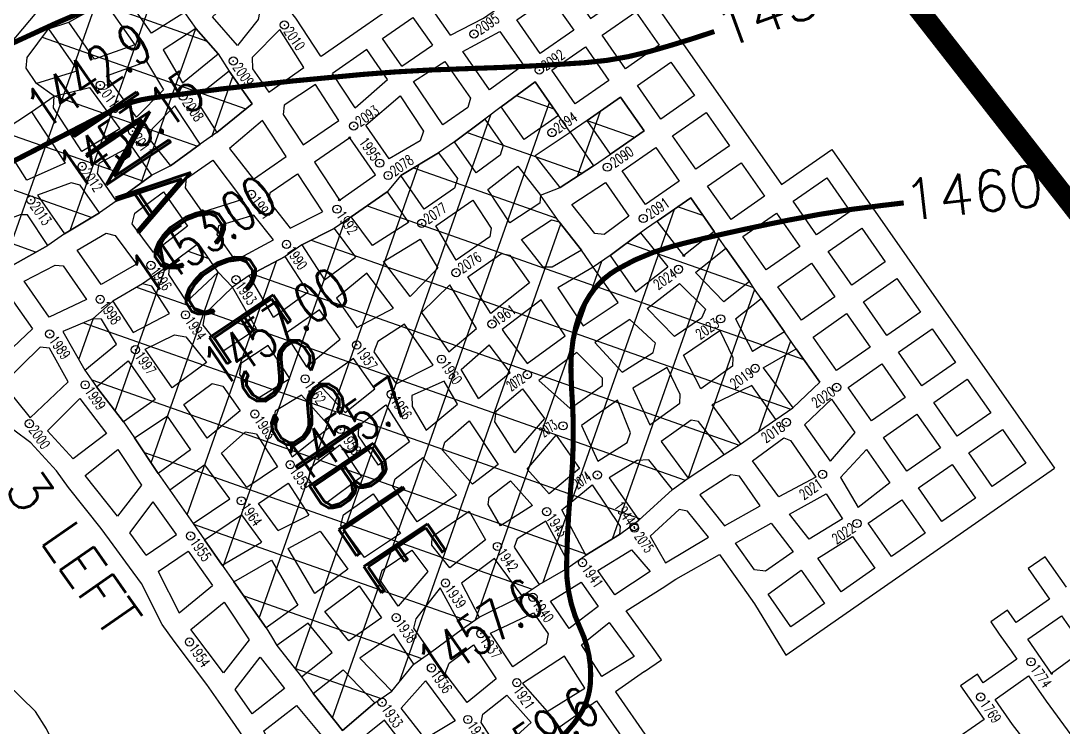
# Model space of a CAD drawing. Header units: inches. Extents: x 10131215 to 10153225, y 3476725 to 3491422.
# Drawn here: x 10142370 to 10143388, y 3483241 to 3483932 of the extents above; entities that cross this region are included whole.
import ezdxf
from ezdxf.enums import TextEntityAlignment as Align

# ---------------------------------------------------------------- set-up
doc = ezdxf.new("R2010")
doc.units = ezdxf.units.IN
doc.header["$LTSCALE"] = 100
doc.header["$MEASUREMENT"] = 0
doc.header["$PDMODE"] = 32
doc.header["$PDSIZE"] = 8
doc.linetypes.add('DASHDOT', pattern=[1, 0.5, -0.25, 0, -0.25])
doc.linetypes.add('HIDDEN', pattern=[0.375, 0.25, -0.125])
doc.layers.get('0').update_dxf_attribs({"color": 60, "linetype": 'CONTINUOUS'})
for name, color, linetype in [('BOUNDARY-MINE LIMITS', 30, 'DASHDOT'), ('BUFFER ZONE-200', 200, 'HIDDEN'), ('ELEVATIONS-UPEER MASON-CONTOURS', 175, 'CONTINUOUS'), ('ELEVATIONS-UPPER MASON-SPOT', 175, 'CONTINUOUS'), ('MINE WORKINGS-ADVANCED-SURVEYED', 7, 'CONTINUOUS'), ('MINE WORKINGS-RETREAT AREA', 4, 'CONTINUOUS'), ('MINE WORKINGS-RETREAT AREA-LABELS', 1, 'CONTINUOUS'), ('PANEL AND MAINS LABELS', 4, 'CONTINUOUS'), ('SPADS-LABEL', 90, 'CONTINUOUS'), ('SPADS-SYMBOL', 90, 'CONTINUOUS')]:
    doc.layers.add(name, color=color, linetype=linetype)
doc.styles.add('INACCESSIBLE', font='ROMAND.SHX', dxfattribs={"width": 0.8, "height": 75})
doc.styles.add('LEV', font='SIMPLEX.shx', dxfattribs={"width": 0.7, "height": 40})
doc.styles.add('SP', font='SIMPLEX', dxfattribs={"width": 0.75, "height": 12})
doc.styles.get("Standard").update_dxf_attribs({"font": 'simplex.shx'})

# ---------------------------------------------------------------- blocks, each defined once
blk = doc.blocks.new('*X6')
at = {"color": 0}
for p, q in [((781574.735175273, 181374.6815356689), (781642.874684081, 181628.9816445429)), ((781514.9396071848, 181344.7066027541), (781581.5855057385, 181593.4324822728)), ((781588.2401726154, 181597.8755729739), (781693.664101938, 181569.627316249)), ((781640.3308876348, 181426.3029017037), (781681.8089267485, 181581.1010510745)), ((781533.0642086092, 181560.8961189504), (781736.7275119626, 181506.324701289)), ((781705.6014162654, 181476.7106655323), (781721.7254653693, 181536.886436012)), ((781548.1175898074, 181505.0987685945), (781692.3085332824, 181466.4629217345)), ((781475.8508263562, 181392.0104519539), (781494.2331115637, 181460.6140743072)), ((781500.7369791539, 181466.0305559355), (781642.392388849, 181428.0741033042)), ((781456.6321945137, 181426.0845883417), (781594.9340972699, 181389.0267051865)), ((781501.0589326189, 181362.4166707235), (781543.3435348092, 181351.0865457144))]:
    blk.add_line(p, q, dxfattribs=at)
blk = doc.blocks.new('*X7')
at = {"color": 0}
for p, q in [((781866.7758872818, 180919.1109887016), (782031.9138887879, 181535.414400583)), ((781999.2206638667, 181539.5174912586), (782036.7977199495, 181529.4487494273)), ((782064.9421062696, 181465.4922210505), (782082.4237307571, 181530.7345318365)), ((781826.9922677185, 180963.8216644407), (781975.7351443628, 181518.9376373407)), ((782069.9894042085, 181520.5550644347), (782117.5636243367, 181507.8075905707)), ((781953.9516507472, 181499.8834777456), (782069.4351467903, 181468.9397682418)), ((781787.8317387751, 181010.8577460301), (781909.4959452078, 181464.9147458994)), ((781904.5112558122, 181461.3671826214), (782047.6917647271, 181423.0020808858)), ((782061.7249411362, 181067.1152668005), (782161.8111815393, 181440.6422011234)), ((782165.0740731591, 181443.3133951563), (782190.4133236172, 181436.5237634592)), ((781862.0930893088, 181420.9692870599), (782298.982761929, 181303.9050520999)), ((781929.299376107, 180959.2666604063), (782052.155200534, 181417.7708391734)), ((782126.2439293535, 181114.7182436226), (782207.0320903311, 181416.2237650411)), ((781748.8324910882, 181058.4957374631), (781841.4469324917, 181404.1375382963)), ((782117.968076827, 181404.1715998116), (782244.6980427732, 181370.2144077795)), ((781810.130543517, 181383.128800221), (782290.3240701838, 181254.46133254)), ((781998.7673230148, 181025.3394025057), (782095.0582372423, 181384.70198671)), ((782195.2999831036, 181179.2537795302), (782246.031338018, 181368.5857736077)), ((781691.2389316257, 181363.2219025936), (781711.7936555181, 181357.714280926)), ((781709.8430027674, 181106.1701513471), (781777.8905640536, 181360.1271073982)), ((781631.9992082029, 181202.0234854942), (781670.3891189134, 181345.2965827634)), ((781670.9541403278, 181154.220106131), (781722.1046760511, 181345.1165042853)), ((781755.387985546, 181346.0332154004), (782242.5828971523, 181215.489732279)), ((781643.6704481335, 181324.20403031), (782192.6693763105, 181177.1002108594)), ((782260.722151107, 181230.2274692023), (782285.030585705, 181320.9477821744)), ((781592.9182435874, 181249.3565051976), (781604.0360650411, 181290.8487797324)), ((781594.5791867996, 181285.5941851194), (782151.8489677897, 181136.2741973368)), ((781606.9302090659, 181230.5209296569), (782102.9727579538, 181097.6067292709)), ((781663.6969037259, 181163.5465306453), (782051.7090364755, 181059.5789930216)), ((781716.9146373797, 181097.5230728692), (781995.6948902585, 181022.8241292446)), ((781771.1580993743, 181031.2247720126), (781949.2462543283, 180983.5061947111)), ((781826.1779369487, 180964.7184419463), (781912.7882046252, 180941.5112906662))]:
    blk.add_line(p, q, dxfattribs=at)

msp = doc.modelspace()

# ---------------------------------------------------------------- linework, layer by layer
at = {"layer": 'BOUNDARY-MINE LIMITS', "const_width": 20.0005703370209}
msp.add_lwpolyline([(10140753.02367311, 3479084.362642382), (10139113.08696019, 3481747.964719479), (10135309.1079129, 3481747.964719479), (10135309.1079129, 3484078.510573443), (10136387.87045595, 3484078.510573443), (10136387.87045595, 3486601.181388361), (10138341.85545976, 3486601.181388361), (10138341.85545976, 3487699.763834284), (10142188.7634376, 3487699.763834284), (10142412.65756376, 3484892.275332635), (10142623.93547214, 3484306.711467482), (10142796.84967981, 3484074.28460881), (10143151.62199139, 3484065.345125436), (10143500.43175638, 3483618.370471822), (10143792.59715053, 3483818.019127807), (10144004.26803834, 3483755.442679534), (10144488.17949956, 3483062.385643635), (10144842.95176025, 3482463.439578698), (10144896.61483234, 3482347.226165525), (10144953.25915228, 3482314.448027493), (10145033.75370951, 3482290.609372835), (10145541.62388461, 3481817.88897219), (10145505.84855412, 3481770.211662874), (10145917.26518564, 3481350.055491709)], dxfattribs=at)
at = {"layer": 'BUFFER ZONE-200'}
msp.add_arc((10143572.98429554, 3484094.213729758), 200.005703370209, 200.890577071042, 277.3451834259995, dxfattribs=at)
at = {"layer": 'ELEVATIONS-UPEER MASON-CONTOURS', "const_width": 5.000142584255225}
for points in [[(10135978.88428691, 3483263.248318839, 4.255055060081e-07), (10135880.17467438, 3483248.315375748, 0.0005474603146306517)], [(10136147.75905881, 3483288.543522684, 1.373056544530431e-06), (10135988.51066798, 3483264.690762232, 2.300745381369936e-05)], [(10142658.26289269, 3483993.959457682, 0.02535855268869289), (10142470.16658738, 3483953.69686862, 0.04256793350991803), (10142404.2791593, 3483929.895043312, 1.180828545220311e-05), (10142250.47729385, 3483859.028567793, 2.403655052585763e-05), (10142174.92251093, 3483824.209021727, 3.670695572409352e-05), (10142021.74161612, 3483753.592791119, 7.526724792756653e-05), (10141947.04480094, 3483719.137352862, 0.1300753289853666), (10141865.05661693, 3483651.326684679, -0.1257023239292229), (10141780.91579146, 3483580.507493666), (10141562.39569074, 3483475.072070804), (10141436.57741785, 3483414.365056837), (10141355.62206489, 3483375.304293803)], [(10143047.19223042, 3483921.570195556, -0.01346872405049348), (10142983.99448462, 3483902.084137435, -0.0500254109332009), (10142921.07092367, 3483891.141457808, -0.01113445780630421), (10142799.03270856, 3483885.040956696, 0.01434251835437675), (10142704.3159632, 3483879.696876399, 0.01322851498093673), (10142495.54624474, 3483856.321998619, 0.08047935221933386), (10142462.3357451, 3483846.100852884, 0.0002628773591641589), (10142458.95746671, 3483844.428322353, 0.001571376167828328), (10142458.39333946, 3483844.146450698, 0.00236272868552696), (10142433.42504386, 3483831.424322826, 0.0002304021345056556), (10142178.06153729, 3483699.635972762, 0.001430681432814706), (10142061.7373529, 3483639.113010485, 0.001616740611298901), (10141959.12836947, 3483584.928787325, 0.06927112609272335), (10141892.76373709, 3483536.804974867, -0.09246778890135082), (10141841.24761598, 3483502.95657739), (10141635.95623474, 3483416.909838967), (10141430.66485349, 3483330.863100544)], [(10143232.28599432, 3483753.993092377, -0.002177693980859115), (10143211.50971572, 3483751.531901098, 0.02106899837871775), (10143119.59565988, 3483737.105190548, 0.005958476773712394), (10143051.98071978, 3483722.712162866, 0.008836926368640904), (10143006.69512962, 3483711.662307309, 0.06965312619391151), (10142951.75142588, 3483688.685795842, 0.1147476912646884), (10142925.42369712, 3483663.478524919, 0.08123127790134578), (10142911.97570813, 3483633.082196347, 0.06680822317637508), (10142907.10752101, 3483593.048787232, 0.01363059461721309), (10142908.31076057, 3483562.732488989, -0.01449845731852606), (10142909.39253902, 3483534.228277214, -0.024840426789584), (10142907.07986972, 3483477.482255204, 0.01812756955511395), (10142902.8688273, 3483399.794426432, 0.1153358953178729), (10142916.13789989, 3483338.071920339, -0.1315838491201921), (10142926.07038645, 3483283.4108437, -0.1209053467093099), (10142916.1900825, 3483253.849507865, -0.09041783449759318), (10142888.15701548, 3483223.365952572, -0.09804507766291566), (10142823.27030576, 3483191.906794818, -0.05938443701021499), (10142706.04586433, 3483175.704619787, -0.01178863166009668), (10142615.26276092, 3483176.145911636, -0.02346117704255312), (10142569.75679758, 3483179.581327911, -0.04660114356580952), (10142474.55606282, 3483200.410656755, 0.04346241823395522), (10142372.65088575, 3483223.376773597, 0.028009222056447), (10142270.76315568, 3483231.421187217, 0.04699220529961647)]]:
    msp.add_lwpolyline(points, format="xyb", dxfattribs=at)
at = {"layer": 'MINE WORKINGS-ADVANCED-SURVEYED', "flags": 128}
for points in [[(10142497.28512157, 3483919.992610641), (10142472.71356748, 3483955.282045124), (10142474.70759173, 3483966.418973232), (10142500.62579686, 3483982.133985691), (10142529.67972234, 3483940.217189996)], [(10142385.2768037, 3483940.534748584), (10142368.64119781, 3483964.375254558), (10142342.41725823, 3483942.422399823), (10142341.00928929, 3483930.463056469), (10142357.85744501, 3483908.075907906)], [(10142581.20096344, 3483907.937947396), (10142556.94169288, 3483935.994825119), (10142590.22920861, 3483966.829112554), (10142603.96345488, 3483947.146548406), (10142601.48498909, 3483933.222877401)], [(10142854.13808966, 3483932.907707611), (10142886.94236324, 3483955.798118049), (10142909.83277367, 3483922.993844467), (10142877.02850009, 3483900.103434029)], [(10142441.73715876, 3483894.572475036), (10142416.55770727, 3483930.657175975), (10142451.72842509, 3483950.418891495), (10142480.87143111, 3483908.563980829)], [(10142937.68011568, 3483918.036912896), (10142970.48438927, 3483940.927323333), (10142993.3747997, 3483908.123049752), (10142960.57052612, 3483885.232639315)], [(10142385.05522201, 3483870.863424821), (10142374.70560074, 3483885.688759342), (10142375.86601923, 3483896.255682917), (10142396.72200892, 3483924.132611793), (10142425.33502197, 3483883.127269817)], [(10142562.52042, 3483899.748867888), (10142540.50373379, 3483924.601128854), (10142508.71375138, 3483903.578920184), (10142527.51311113, 3483871.309995669)], [(10142646.06004968, 3483886.343596471), (10142622.74588816, 3483923.714180085), (10142595.61764734, 3483896.056064958), (10142595.86141314, 3483885.241849717), (10142611.91455109, 3483862.299716494)], [(10142888.47370531, 3483883.701297239), (10142921.27797889, 3483906.591707677), (10142944.16838933, 3483873.787434095), (10142911.36411575, 3483850.897023657)], [(10142482.63435078, 3483837.725328242), (10142453.18236397, 3483878.170338245), (10142492.30006093, 3483892.150290372), (10142509.06977987, 3483864.537584909)], [(10142753.42881329, 3483872.724980789), (10142783.84840471, 3483892.211460417), (10142808.82582077, 3483856.292685533), (10142806.51863447, 3483847.366222668), (10142781.91542928, 3483830.19841484)], [(10142972.01573134, 3483868.830502524), (10143004.82000492, 3483891.720912962), (10143027.71041536, 3483858.916639381), (10142994.90614178, 3483836.026228942)], [(10142595.52731308, 3483850.833189383), (10142573.16758521, 3483882.788303516), (10142544.9469108, 3483860.306047806), (10142543.78424501, 3483849.739371263), (10142561.27646652, 3483822.923692137)], [(10142429.24247449, 3483804.120405877), (10142401.65582728, 3483847.083856478), (10142402.24381111, 3483858.470765168), (10142436.78022718, 3483866.725133026), (10142466.22121968, 3483826.295895129)], [(10142922.80932097, 3483834.494886867), (10142955.61359455, 3483857.385297304), (10142978.50400499, 3483824.581023723), (10142945.69973141, 3483801.690613285)], [(10142375.60006677, 3483776.169671132), (10142352.04073751, 3483813.432238318), (10142353.45124987, 3483825.391281961), (10142380.104213, 3483843.015029223), (10142412.81704991, 3483792.708646974)], [(10142544.87432973, 3483811.478486917), (10142519.94272483, 3483848.955554958), (10142497.84477992, 3483826.382340186), (10142494.70835741, 3483816.88662761), (10142515.77970681, 3483790.127248052)], [(10143006.351347, 3483819.624092151), (10143039.15562058, 3483842.51450259), (10143062.04603102, 3483809.710229008), (10143029.24175744, 3483786.81981857)], [(10142793.3606345, 3483813.796278049), (10142823.1323273, 3483835.790014545), (10142840.94678922, 3483810.260088629), (10142837.81949607, 3483800.761365504), (10142814.60865799, 3483783.345711098)], [(10142497.65216075, 3483781.159784603), (10142477.6506528, 3483809.882764028), (10142445.83254405, 3483792.510368145), (10142444.07776106, 3483782.767353927), (10142462.90716326, 3483755.665403374)], [(10142680.90231932, 3483756.760062398), (10142716.20959449, 3483781.280930418), (10142690.93165574, 3483817.678301762), (10142656.51233016, 3483793.927889404)], [(10142957.14493663, 3483785.288476495), (10142989.94921021, 3483808.178886932), (10143012.83962065, 3483775.374613351), (10142980.03534706, 3483752.484202913)], [(10142547.21064788, 3483744.991137526), (10142530.63796986, 3483768.790177621), (10142531.5616076, 3483777.963603441), (10142557.13964179, 3483795.648610388), (10142586.248348, 3483757.428002612)], [(10142826.05386321, 3483766.943574307), (10142855.25329575, 3483789.757417641), (10142877.34609115, 3483761.591319718), (10142876.67911852, 3483753.809377376), (10142847.40311887, 3483734.600375082)], [(10143040.68696266, 3483770.41768178), (10143073.49123624, 3483793.308092218), (10143096.38164668, 3483760.503818636), (10143063.57737309, 3483737.613408198)], [(10143124.22898868, 3483755.546887065), (10143157.03326227, 3483778.437297503), (10143179.92367271, 3483745.633023921), (10143147.11939912, 3483722.742613483)], [(10142446.48173868, 3483744.253644471), (10142427.65233649, 3483771.355595024), (10142418.7305935, 3483773.680965955), (10142385.90288778, 3483761.409238947), (10142412.23231927, 3483723.688134474)], [(10142499.10488708, 3483705.31717513), (10142478.31303778, 3483733.491080195), (10142480.88909199, 3483743.804682358), (10142509.08159386, 3483764.746653503), (10142532.51193174, 3483731.099734748)], [(10142991.48055228, 3483736.082066122), (10143024.28482587, 3483758.972476561), (10143047.1752363, 3483726.168202979), (10143017.38458252, 3483702.454058086)], [(10142794.91628115, 3483697.975718381), (10142775.19007808, 3483731.488031681), (10142811.29194009, 3483756.64288961), (10142829.2076342, 3483729.220331423), (10142827.72055473, 3483720.86612882)], [(10142395.83183906, 3483712.240555567), (10142376.04622104, 3483742.333798883), (10142368.8365612, 3483742.179621251), (10142336.85101849, 3483730.381983923), (10142361.81901821, 3483692.92915303)], [(10142578.88239581, 3483697.765481953), (10142616.32989658, 3483717.8132133), (10142597.12129295, 3483741.845972661), (10142562.74336376, 3483731.435364704), (10142561.24825437, 3483723.082595441)], [(10143075.02257831, 3483721.211271408), (10143107.82685189, 3483744.101681846), (10143130.71726233, 3483711.297408265), (10143097.91298875, 3483688.406997826)], [(10142858.8483241, 3483718.198238292), (10142888.12432374, 3483737.407240586), (10142895.6584195, 3483735.347900853), (10142917.45936218, 3483707.600057418), (10142888.67905569, 3483691.175789325), (10142880.07700651, 3483691.270501697)], [(10143158.56460434, 3483706.340476693), (10143191.36887792, 3483729.230887131), (10143214.25928836, 3483696.426613549), (10143181.45501478, 3483673.536203112)], [(10142447.96745894, 3483674.239048792), (10142424.49992219, 3483707.860033213), (10142452.96587021, 3483724.404692223), (10142461.8876132, 3483722.079321292), (10142482.67946251, 3483693.905416227)], [(10142777.17683001, 3483690.194576208), (10142750.1640619, 3483662.411812421), (10142723.97206573, 3483696.57443851), (10142759.93245508, 3483718.402622435)], [(10142531.36393365, 3483657.306431874), (10142562.46672132, 3483686.339702119), (10142543.1207083, 3483714.115131992), (10142514.87368541, 3483693.136549453), (10142513.94017366, 3483683.96412318)], [(10142806.36148637, 3483681.573581591), (10142839.16575995, 3483704.463992029), (10142847.51996255, 3483702.976912558), (10142866.53617102, 3483675.72476228), (10142828.8878235, 3483645.795949235)], [(10142397.3485319, 3483642.117019658), (10142372.70709498, 3483677.357692803), (10142403.17929792, 3483692.978180634), (10142410.96133671, 3483692.312334255), (10142433.85649452, 3483659.511373844)], [(10142918.97176178, 3483633.782826772), (10142953.16840246, 3483656.425390631), (10142928.90456739, 3483691.197920627), (10142894.38351303, 3483670.767830708)], [(10143109.35819397, 3483672.004861036), (10143142.16246755, 3483694.895271474), (10143165.05287799, 3483662.090997892), (10143132.24860441, 3483639.200587454)], [(10142733.74337206, 3483650.993241635), (10142707.55137588, 3483685.155867723), (10142677.98854808, 3483660.906142497), (10142698.01765721, 3483632.202403114)], [(10143192.90022, 3483657.13406632), (10143225.70449358, 3483680.024476759), (10143248.59490402, 3483647.220203178), (10143215.79063044, 3483624.329792739)], [(10142479.51620302, 3483627.239683962), (10142514.96276384, 3483645.859840985), (10142497.51474908, 3483672.552364276), (10142488.59300609, 3483674.877735208), (10142459.41503785, 3483657.838568586)], [(10142599.92230004, 3483630.775903583), (10142576.35485232, 3483671.637894602), (10142549.37099246, 3483645.483898429), (10142547.38916089, 3483634.344794153), (10142567.34382329, 3483609.247581561)], [(10142787.76989144, 3483608.343600216), (10142814.78103983, 3483631.049024024), (10142788.62203523, 3483673.792439418), (10142761.01170415, 3483646.812157068)], [(10142981.58800473, 3483650.64835222), (10143013.24775779, 3483675.178976337), (10143038.59053889, 3483649.89437413), (10143034.78392988, 3483641.262178358), (10143008.31602839, 3483623.275833697)], [(10142342.63575984, 3483594.766627332), (10142322.45747252, 3483634.582916064), (10142356.31608422, 3483665.896559355), (10142380.95752113, 3483630.65588621)], [(10142864.27245011, 3483596.833756389), (10142901.42510446, 3483623.977835232), (10142877.98137624, 3483659.322625489), (10142839.76076846, 3483630.213919284), (10142842.63531663, 3483626.131210326)], [(10142681.61552042, 3483620.757197894), (10142661.58641129, 3483649.460937278), (10142627.76375436, 3483625.786008927), (10142648.80053458, 3483593.811466937)], [(10142432.16571412, 3483590.515975168), (10142463.13248501, 3483615.768127916), (10142448.41361322, 3483640.403176542), (10142439.81155042, 3483640.496643976), (10142410.69526029, 3483628.264729449)], [(10142957.03446926, 3483588.427290916), (10142987.3729317, 3483607.834806738), (10142989.79034553, 3483616.732051162), (10142964.61360768, 3483640.023253841), (10142930.416967, 3483617.380689981)], [(10143143.69380963, 3483622.798450664), (10143176.49808321, 3483645.688861102), (10143199.38849365, 3483612.884587521), (10143166.58422007, 3483589.994177082)], [(10142736.48499195, 3483577.074821372), (10142772.4445729, 3483595.33753803), (10142744.5910143, 3483635.393586281), (10142718.56060477, 3483618.490288153), (10142714.61320478, 3483608.419304767)], [(10143017.07612804, 3483605.047175456), (10143052.64237066, 3483629.216326094), (10143065.3134998, 3483602.813496706), (10143065.09346133, 3483594.213740684), (10143034.17611136, 3483572.095877198)], [(10143227.23583566, 3483607.927655948), (10143260.04010924, 3483630.818066387), (10143282.93051968, 3483598.013792805), (10143250.12624609, 3483575.123382367)], [(10142517.37233797, 3483573.173414543), (10142490.98775906, 3483610.855965956), (10142519.84888681, 3483624.880034829), (10142530.98799109, 3483622.898203264), (10142550.94265349, 3483597.800990672)], [(10142378.87474007, 3483543.69473265), (10142415.75279208, 3483579.08624184), (10142397.74258956, 3483611.886292771), (10142388.56739575, 3483612.792199294), (10142351.95300646, 3483577.068838506)], [(10142632.38486009, 3483582.385687103), (10142611.34807987, 3483614.360229092), (10142584.53082361, 3483596.852718571), (10142583.36905054, 3483586.285943839), (10142600.1783694, 3483562.200825783)], [(10142906.3149834, 3483552.751626215), (10142938.01066506, 3483575.499605692), (10142937.94671313, 3483582.710630303), (10142912.87030968, 3483607.575698441), (10142875.71765532, 3483580.431619598)], [(10142469.8106663, 3483539.958244077), (10142443.59544745, 3483574.103053129), (10142474.60404106, 3483599.38440991), (10142500.98861996, 3483561.701858497)], [(10142686.36486959, 3483548.886834565), (10142715.50477307, 3483572.190470869), (10142694.77750642, 3483601.894740585), (10142660.22631441, 3483577.395792447)], [(10143178.02942529, 3483573.592040292), (10143210.83369887, 3483596.48245073), (10143233.72410931, 3483563.678177149), (10143200.91983572, 3483540.78776671)], [(10142984.20652973, 3483537.09226033), (10143013.46716391, 3483558.089623522), (10143013.68720237, 3483566.689379543), (10143013.68720237, 3483566.689379543), (10143001.09576288, 3483592.978588121), (10142967.7138614, 3483572.711974409)], [(10142551.78700611, 3483524.022260526), (10142528.84389401, 3483556.789696537), (10142556.64883495, 3483577.39351406), (10142566.96788074, 3483574.839352951), (10142583.7771996, 3483550.754234895)], [(10142796.35828653, 3483557.163593732), (10142783.23650737, 3483579.69929197), (10142751.70631768, 3483565.746459826), (10142751.93601899, 3483554.931936704), (10142765.74683236, 3483531.644531514)], [(10143072.94185813, 3483517.981483304), (10143107.38634539, 3483542.016414264), (10143083.80175465, 3483575.477686071), (10143044.82086415, 3483556.357077135)], [(10143261.57145131, 3483558.721245577), (10143294.37572489, 3483581.611656015), (10143317.26613533, 3483548.807382433), (10143284.46186175, 3483525.916971995)], [(10142634.85496992, 3483505.547091903), (10142671.54481739, 3483535.124953163), (10142643.81063992, 3483565.970012613), (10142618.18542821, 3483550.378292338), (10142616.20359664, 3483539.239188063)], [(10142852.32428772, 3483509.51787187), (10142832.69947746, 3483539.716229378), (10142833.91696413, 3483550.276729893), (10142859.67140336, 3483572.140891336), (10142881.13352241, 3483543.219421465)], [(10142420.62579709, 3483503.619300697), (10142395.53403531, 3483531.105342311), (10142427.18252541, 3483562.673319801), (10142453.39774426, 3483528.528510749)], [(10142719.13272382, 3483497.394309061), (10142699.38404045, 3483526.291702928), (10142699.82389463, 3483536.282310104), (10142726.37771803, 3483556.608440917), (10142749.34469557, 3483520.199326296)], [(10142933.40859019, 3483501.528393314), (10142962.13300887, 3483519.748540415), (10142965.39837118, 3483529.20068898), (10142952.56061816, 3483561.205460345), (10142917.55644881, 3483536.209187787)], [(10142503.85070685, 3483489.327345191), (10142480.66891297, 3483524.36596814), (10142512.46017601, 3483545.318140491), (10142535.4032881, 3483512.55070448)], [(10143212.36504094, 3483524.38562992), (10143245.16931452, 3483547.276040358), (10143268.05972496, 3483514.471766776), (10143235.25545138, 3483491.581356338)], [(10142810.97353824, 3483479.062981414), (10142781.69355256, 3483512.286381048), (10142783.75289229, 3483519.820476812), (10142807.71821755, 3483540.702282089), (10142835.86297607, 3483498.157940849)], [(10143021.7708204, 3483484.713821065), (10143056.78756792, 3483507.928645185), (10143031.61520707, 3483540.181926806), (10143024.67216685, 3483541.522465561), (10142995.41153267, 3483520.525102369)], [(10142885.97543628, 3483469.558444354), (10142864.50728432, 3483493.624556778), (10142892.60175397, 3483526.833376217), (10142915.53821707, 3483494.06128572)], [(10143084.38706335, 3483501.579346513), (10143114.97886299, 3483524.145343269), (10143121.69285191, 3483521.513743276), (10143146.52008348, 3483485.689017139), (10143110.15642867, 3483466.511400045)], [(10143295.90706697, 3483509.514835205), (10143328.71134055, 3483532.405245643), (10143351.60175099, 3483499.600972062), (10143318.79747741, 3483476.710561623)], [(10142667.56692583, 3483460.081645044), (10142651.05251128, 3483483.921151713), (10142653.07322635, 3483495.053267911), (10142681.17849967, 3483517.483660475), (10142702.61992733, 3483486.109347133)], [(10142464.1959946, 3483447.521835263), (10142432.44458438, 3483487.484274173), (10142464.25599093, 3483512.936234812), (10142487.43778481, 3483477.897611863)], [(10142756.93734628, 3483442.0764408), (10142733.23892623, 3483476.753313441), (10142735.3715247, 3483484.267001143), (10142762.43011446, 3483504.941710027), (10142795.39150829, 3483468.190036455)], [(10142973.53765107, 3483443.740783588), (10143006.18879044, 3483473.840876107), (10142983.32637588, 3483502.693236243), (10142971.68129602, 3483502.060882161), (10142944.61359314, 3483484.961235353)], [(10143246.7006566, 3483475.179219548), (10143279.50493018, 3483498.069629986), (10143302.39534062, 3483465.265356405), (10143269.59106704, 3483442.374945966)], [(10143057.14807789, 3483438.115608369), (10143092.13377397, 3483457.611570865), (10143071.6663347, 3483486.605867357), (10143063.3121321, 3483488.092946829), (10143033.21602562, 3483468.311684275)], [(10142838.19418419, 3483438.305486016), (10142826.1001516, 3483459.132570686), (10142827.3393845, 3483466.094406189), (10142848.04597268, 3483482.264625757), (10142869.51412464, 3483458.198513333)], [(10142955.14425155, 3483437.490984328), (10142954.47727891, 3483429.709041986), (10142921.80785171, 3483409.351571393), (10142898.15843289, 3483453.665129262), (10142927.82575088, 3483478.248652048)], [(10142705.40404487, 3483407.217730599), (10142682.37295266, 3483438.708294238), (10142684.9631303, 3483449.018358482), (10142713.90488925, 3483469.596550637), (10142740.42454978, 3483430.791478873)], [(10143120.75256198, 3483449.548358675), (10143156.58641013, 3483469.574127837), (10143172.31910205, 3483445.116582114), (10143140.01052162, 3483425.010905876)], [(10143197.49424623, 3483440.84360389), (10143230.29851981, 3483463.734014329), (10143253.18893025, 3483430.929740747), (10143220.38465666, 3483408.039330309)], [(10142788.7966314, 3483397.230498533), (10142771.34640506, 3483419.219917435), (10142771.5248675, 3483427.82063669), (10142807.65682035, 3483452.360159926), (10142823.50882818, 3483424.399960278)], [(10142999.47373723, 3483402.088755092), (10143041.56299526, 3483427.201129649), (10143021.06755723, 3483452.518098279), (10143012.71335463, 3483454.00517775), (10142984.41059603, 3483428.158753637)], [(10142875.94067846, 3483380.846292613), (10142902.12528756, 3483395.61732513), (10142903.61236703, 3483403.971527733), (10142882.52018682, 3483442.873194792), (10142854.56003044, 3483425.336910791), (10142851.68058387, 3483417.230554766)], [(10142656.79665654, 3483371.980252133), (10142630.89181059, 3483416.094741993), (10142661.94567559, 3483433.073406505), (10142688.96300579, 3483395.828479188)], [(10143067.74421121, 3483421.152566998), (10143102.72990728, 3483440.648529495), (10143124.18064509, 3483412.745593818), (10143097.11711939, 3483393.861005207), (10143086.55044284, 3483395.023670996)], [(10142738.43287397, 3483359.538717263), (10142720.21007171, 3483385.844379794), (10142722.54765996, 3483394.762929512), (10142751.70951171, 3483414.278682377), (10142767.20560204, 3483393.376295029)], [(10142950.09645107, 3483370.558703356), (10142933.50090351, 3483394.341801703), (10142966.17033071, 3483414.699272296), (10142984.65393854, 3483393.453061571)], [(10142609.19197279, 3483338.250143698), (10142577.71765844, 3483383.356019873), (10142614.4896738, 3483404.649536774), (10142640.39451975, 3483360.535046914)], [(10142817.58221654, 3483348.818459799), (10142859.41629223, 3483369.57830817), (10142832.49371288, 3483406.281042704), (10142800.34298506, 3483382.107589959)], [(10142905.23743802, 3483337.882888405), (10142887.2086629, 3483364.321906379), (10142917.09876672, 3483382.896596484), (10142933.69431428, 3483359.113498137)], [(10142690.23559825, 3483325.806422541), (10142666.60164808, 3483354.433594821), (10142700.3522572, 3483379.387440106), (10142721.99183488, 3483348.149465851)], [(10142769.9321947, 3483314.349449663), (10142801.18007975, 3483337.373254579), (10142779.31620379, 3483377.42774663), (10142755.57648906, 3483347.083916175), (10142753.2389008, 3483338.165366456)], [(10142567.66609905, 3483294.382350005), (10142535.70840362, 3483336.712789886), (10142568.43049136, 3483363.46189968), (10142592.789836, 3483326.804938479)], [(10142850.19268172, 3483300.40328371), (10142828.4551615, 3483333.236429847), (10142870.68427667, 3483353.053921936), (10142884.76925723, 3483332.398439144), (10142882.9295166, 3483322.671109407)], [(10142643.77543502, 3483290.436100427), (10142673.83346146, 3483314.361217322), (10142650.19951129, 3483342.988389601), (10142619.81707117, 3483321.275746647)], [(10142937.35119368, 3483290.788387639), (10142917.33164177, 3483321.921901394), (10142944.56725924, 3483343.531468186), (10142968.85003678, 3483310.479348027)], [(10143386.30698066, 3483350.184232669), (10143409.1973911, 3483317.379959088), (10143376.71878781, 3483293.706510688), (10143353.50270708, 3483327.293822231)], [(10142732.0098001, 3483276.425103641), (10142753.53005791, 3483302.904244444), (10142734.20313825, 3483332.27788934), (10142700.86069663, 3483308.832025489)], [(10142805.78297233, 3483265.383287697), (10142784.23870123, 3483293.846778675), (10142788.18610122, 3483303.91776206), (10142812.0530247, 3483321.791224628), (10142834.06232137, 3483288.578128788)], [(10142595.69516124, 3483254.188959843), (10142579.1065326, 3483277.976884633), (10142603.41493438, 3483309.830541428), (10142627.37329824, 3483278.990895208)], [(10142883.86945116, 3483256.48719611), (10142920.82680744, 3483279.520403196), (10142900.80725554, 3483310.653916951), (10142859.81354286, 3483283.89692589)], [(10142715.60766331, 3483264.979898422), (10142684.00493276, 3483238.025829801), (10142655.22064024, 3483274.033963636), (10142684.45855984, 3483297.38682027)], [(10142764.62863497, 3483229.679013787), (10142741.24253138, 3483259.698553168), (10142764.97526313, 3483286.502107653), (10142793.95891763, 3483247.377227761)], [(10142868.21426313, 3483245.719853011), (10142837.58170036, 3483218.064937582), (10142819.51721859, 3483245.700723548), (10142821.00429806, 3483254.05492615), (10142844.48970053, 3483272.663028714)], [(10142629.6926918, 3483207.185131942), (10142621.33892212, 3483208.67464149), (10142607.13559479, 3483237.783494472), (10142638.81850345, 3483262.588758417), (10142668.42290282, 3483227.152884843)], [(10142712.29610405, 3483190.491494358), (10142748.22649818, 3483218.233808569), (10142724.84039458, 3483248.253347949), (10142693.48551062, 3483222.691646428)]]:
    msp.add_lwpolyline(points, close=True, dxfattribs=at)
for points in [[(10142789.40839884, 3483917.865422334), (10142821.75092573, 3483934.696808424), (10142891.89929481, 3483983.645460058), (10142926.23491047, 3483934.439049686), (10142975.44132084, 3483968.774665344), (10143112.78378347, 3483771.949023855), (10143161.99019384, 3483806.284639513), (10143379.449093, 3483494.64404049)], [(10142662.9632137, 3483897.062107714), (10142662.53095026, 3483897.689619916), (10142638.39324371, 3483934.492902357), (10142626.08819428, 3483950.39068523), (10142606.6313454, 3483978.274317774), (10142605.96382765, 3483979.230938245)], [(10142789.40839884, 3483917.865422334), (10142757.7650043, 3483963.213607515), (10142662.9632137, 3483897.062107714)], [(10142741.88653837, 3483887.817908903), (10142723.14907508, 3483914.670589139), (10142752.71636626, 3483935.302273878), (10142771.69864163, 3483908.098753168)], [(10142801.55816192, 3483901.978129582), (10142837.73595287, 3483921.462502392), (10142860.6263633, 3483888.65822881), (10142827.51699861, 3483864.457463393)], [(10142728.00858657, 3483874.686904704), (10142707.65342089, 3483903.857916099), (10142674.2945558, 3483880.580518668)], [(10142741.88653837, 3483887.817908903), (10142771.69864163, 3483908.098753168)], [(10142827.51699861, 3483864.457463393), (10142801.55816192, 3483901.978129582)], [(10142696.20582101, 3483847.093009837), (10142674.2945558, 3483880.580518668)], [(10142680.40917733, 3483834.716503511), (10142657.40607312, 3483869.872695895), (10142626.90456135, 3483849.598472155), (10142626.00167444, 3483840.422980716)], [(10142696.20582101, 3483847.093009837), (10142728.00858657, 3483874.686904704)], [(10142838.96220383, 3483848.055326603), (10142872.07156852, 3483872.256092019), (10142894.96197896, 3483839.451818438), (10142861.35474784, 3483815.964545972)], [(10142706.75811773, 3483830.067812702), (10142740.15834964, 3483858.799611953), (10142762.89983776, 3483824.246110919), (10142759.77254461, 3483814.747387794), (10142729.52183407, 3483797.175133565)], [(10142626.00167444, 3483840.422980716), (10142645.54387498, 3483810.642683397), (10142680.40917733, 3483834.716503511)], [(10142861.35474784, 3483815.964545972), (10142838.96220383, 3483848.055326603)], [(10142605.60115193, 3483834.691986911), (10142573.54177858, 3483807.093815607), (10142596.92788218, 3483777.074276227)], [(10142596.92788218, 3483777.074276227), (10142628.98416142, 3483799.208519957), (10142605.60115193, 3483834.691986911)], [(10142707.40255632, 3483829.024325206), (10142706.75811773, 3483830.067812702)], [(10142729.52183407, 3483797.175133565), (10142707.40255632, 3483829.024325206)], [(10142872.2276928, 3483800.38251602), (10142906.40718418, 3483823.049681648), (10142929.29759462, 3483790.245408067), (10142896.60952925, 3483768.935990739)], [(10142740.93072416, 3483780.747656537), (10142777.77860455, 3483802.923333092), (10142796.41317331, 3483777.965667437), (10142793.28588016, 3483768.466944313), (10142763.74850435, 3483747.89270248)], [(10142896.60952925, 3483768.935990739), (10142872.2276928, 3483800.38251602)], [(10142613.29372843, 3483764.105701002), (10142639.98108198, 3483782.520810554), (10142664.48162948, 3483745.341491612)], [(10142763.74850435, 3483747.89270248), (10142740.93072416, 3483780.747656537)], [(10142908.05473447, 3483752.533853949), (10142940.74279984, 3483773.843271276), (10142963.63321028, 3483741.038997694), (10142939.60224684, 3483723.051084464)], [(10142613.29372843, 3483764.105701002), (10142611.2343887, 3483756.571605239), (10142632.73203337, 3483729.258418519), (10142664.48162948, 3483745.341491612)], [(10142692.32089011, 3483740.339372553), (10142727.61843884, 3483764.853485574), (10142748.48724986, 3483734.804759226)], [(10142939.60224684, 3483723.051084464), (10142930.4279374, 3483723.965903675), (10142908.05473447, 3483752.533853949)], [(10142748.48724986, 3483734.804759226), (10142713.12442348, 3483712.174093863), (10142692.32089011, 3483740.339372553)], [(10142644.17723859, 3483712.856281728), (10142675.90020026, 3483728.920801767), (10142696.70373363, 3483700.755523077)], [(10142945.30670418, 3483702.643125847), (10142975.07841549, 3483724.636860904), (10143001.80255257, 3483691.581113128)], [(10142644.17723859, 3483712.856281728), (10142666.41552117, 3483678.687777358), (10142696.70373363, 3483700.755523077)], [(10143028.82978774, 3483686.051921295), (10143058.62044152, 3483709.766066188), (10143081.51085196, 3483676.961792607), (10143056.55414848, 3483657.265278586)], [(10142616.33797453, 3483642.201683417), (10142592.77052682, 3483683.063674437), (10142627.7751018, 3483701.411076509)], [(10142616.33797453, 3483642.201683417), (10142650.23645024, 3483666.899837626), (10142627.7751018, 3483701.411076509)], [(10142945.30670418, 3483702.643125847), (10142970.14279951, 3483667.050489011), (10143001.80255257, 3483691.581113128)], [(10143028.82978774, 3483686.051921295), (10143056.55414848, 3483657.265278586)], [(10143067.7956139, 3483640.722840158), (10143092.95605718, 3483660.559655816), (10143115.84646762, 3483627.755382235), (10143084.41380074, 3483608.488102112)], [(10143067.7956139, 3483640.722840158), (10143084.41380074, 3483608.488102112)], [(10142816.79557403, 3483562.762065678), (10142799.69781901, 3483591.059222991), (10142827.06857365, 3483615.236390353)], [(10142816.79557403, 3483562.762065678), (10142847.58546085, 3483588.116490023), (10142827.06857365, 3483615.236390353)], [(10143095.05855354, 3483592.749302049), (10143127.29167284, 3483611.353245445), (10143150.18208328, 3483578.548971863), (10143123.78848218, 3483553.461619483)], [(10143095.05855354, 3483592.749302049), (10143123.78848218, 3483553.461619483)], [(10143135.2336874, 3483537.059482693), (10143161.62728849, 3483562.146835072), (10143184.51769893, 3483529.342561491), (10143160.30428485, 3483501.374062867)], [(10143135.2336874, 3483537.059482693), (10143160.30428485, 3483501.374062867)], [(10142590.73012942, 3483226.343060925), (10142579.28969587, 3483242.748526297), (10142562.70106723, 3483266.536451086), (10142551.26063368, 3483282.941916458), (10142519.30293825, 3483325.272356339), (10142507.8625047, 3483341.677821711), (10142487.65390548, 3483381.650709122), (10142475.83511819, 3483397.785735647), (10142459.87975536, 3483419.568021455), (10142448.06096808, 3483435.70304798), (10142416.30955785, 3483475.665486888), (10142404.49077057, 3483491.800513413), (10142379.39900879, 3483519.286555027), (10142362.73971355, 3483531.875945366)], [(10142599.80242684, 3483527.792597174), (10142588.66332257, 3483529.774428739), (10142565.71611985, 3483509.359275927)], [(10142599.80242684, 3483527.792597174), (10142620.49327065, 3483495.90367231), (10142590.35475826, 3483475.666629642), (10142565.71611985, 3483509.359275927)], [(10143170.3706115, 3483485.259173565), (10143195.96290415, 3483512.9404247), (10143218.85331459, 3483480.136151119), (10143187.901132, 3483455.989527071)], [(10142549.33240185, 3483497.887719881), (10142515.28044018, 3483472.914423152)], [(10142515.28044018, 3483472.914423152), (10142537.90858051, 3483440.450706476), (10142573.740576, 3483464.510740106), (10142549.33240185, 3483497.887719881)], [(10143086.41943994, 3483362.00784137), (10143117.01490435, 3483311.520756986), (10143379.449093, 3483494.64404049)], [(10143170.3706115, 3483485.259173565), (10143187.901132, 3483455.989527071)], [(10142621.08681905, 3483433.641399306), (10142601.72788187, 3483460.114202393), (10142630.8548596, 3483479.934293068), (10142651.12588675, 3483448.692393633)], [(10142491.97014472, 3483409.604522931), (10142476.01478188, 3483431.386808739), (10142498.86751814, 3483461.484689824)], [(10142491.97014472, 3483409.604522931), (10142521.62849416, 3483429.519151606), (10142498.86751814, 3483461.484689824)], [(10142566.27245321, 3483399.758156664), (10142549.14368714, 3483424.332134054), (10142585.1868636, 3483448.858503806), (10142604.68468226, 3483422.196194087)], [(10142621.08681905, 3483433.641399306), (10142651.12588675, 3483448.692393633)], [(10142566.27245321, 3483399.758156664), (10142604.68468226, 3483422.196194087)], [(10143182.23391295, 3483427.762078734), (10143203.98251987, 3483396.59412509), (10143171.17824629, 3483373.703714652), (10143148.33933255, 3483406.434188259)], [(10143148.33933255, 3483406.434188259), (10143151.45572684, 3483408.608769086), (10143182.23391295, 3483427.762078734)], [(10142503.788932, 3483393.469496407), (10142533.09697901, 3483413.412799645), (10142556.98528614, 3483379.86403647)], [(10142979.15072148, 3483295.717424915), (10142995.55285827, 3483307.162630134), (10142985.25217357, 3483321.924553245), (10142960.96939603, 3483354.976673406), (10142996.09914376, 3483377.050924781), (10143009.54006388, 3483385.97386579), (10143052.15912857, 3483410.238088279), (10143070.96841289, 3483384.150726037), (10143086.41943994, 3483362.00784137)], [(10143391.26391223, 3483378.031574679), (10143370.42439932, 3483407.896704659), (10143354.02226253, 3483396.451499441), (10143374.86177544, 3483366.58636946), (10143342.05750186, 3483343.695959022), (10143333.66772093, 3483355.719363744), (10143317.26558414, 3483344.274158525), (10143325.65536507, 3483332.250753803), (10143337.10057029, 3483315.848617012), (10143342.78864471, 3483307.697031014), (10143310.0530652, 3483284.708175024), (10143304.29629671, 3483292.958206574), (10143287.89415992, 3483281.513001355), (10143310.78457036, 3483248.708727773), (10143277.98029678, 3483225.818317336)], [(10142503.788932, 3483393.469496407), (10142524.26797007, 3483353.118255258), (10142556.98528614, 3483379.86403647)], [(10143131.99023432, 3483394.912973423), (10143154.7761095, 3483362.258509433), (10143121.97183592, 3483339.368098995), (10143099.70518244, 3483371.278465762)], [(10143099.70518244, 3483371.278465762), (10143102.00146989, 3483372.880786328), (10143131.99023432, 3483394.912973423)], [(10142979.15072148, 3483295.717424915), (10142950.53719434, 3483275.751264756), (10142982.34914195, 3483230.161525981)], [(10143361.18558039, 3483214.78542218), (10143338.63191237, 3483243.751796202), (10143321.49832195, 3483268.305964374), (10143354.23390146, 3483291.294820364), (10143371.43618595, 3483266.64220664), (10143395.5422433, 3483233.6490096)], [(10142508.12506182, 3483064.350787295), (10142492.0970252, 3483075.126840191), (10142464.42795607, 3483113.134058713), (10142426.45436383, 3483175.641984922), (10142417.84477684, 3483192.69765347), (10142394.7241459, 3483239.6613916), (10142383.89162591, 3483256.474461651), (10142355.57233979, 3483284.325184281)], [(10142895.46075152, 3483241.398710355), (10142932.2207875, 3483267.049402154), (10142963.08570385, 3483222.81685496)], [(10142895.46075152, 3483241.398710355), (10142926.93882355, 3483193.866444015), (10142960.20625728, 3483214.710498935), (10142963.08570385, 3483222.81685496)]]:
    msp.add_lwpolyline(points, dxfattribs=at)
at = {"layer": 'MINE WORKINGS-ADVANCED-SURVEYED'}
for centre, radius in [((10142690.93165574, 3483817.678301762), 0.7989866618596804), ((10142680.90231932, 3483756.760062398), 0.7989866618596804), ((10143017.38458252, 3483702.454058086), 0.7989866618596804), ((10143376.71878781, 3483293.706510688), 0.6870495351234315)]:
    msp.add_circle(centre, radius, dxfattribs=at)
at = {"layer": 'MINE WORKINGS-RETREAT AREA'}
for points in [[(10142353.45124987, 3483825.391281961), (10142380.104213, 3483843.015029223), (10142402.24381111, 3483858.470765168), (10142385.05522201, 3483870.863424821), (10142374.70560074, 3483885.688759342), (10142375.86601923, 3483896.255682917), (10142396.72200892, 3483924.132611793), (10142416.55770727, 3483930.657175975), (10142451.72842509, 3483950.418891495)], [(10142529.67972234, 3483940.217189996), (10142540.50373379, 3483924.601128854), (10142562.52042, 3483899.748867888), (10142573.16758521, 3483882.788303516), (10142595.52731308, 3483850.833189383), (10142561.27646652, 3483822.923692137), (10142544.87432973, 3483811.478486917), (10142515.77970681, 3483790.127248052), (10142497.65216075, 3483781.159784603), (10142462.90716326, 3483755.665403374), (10142446.48173868, 3483744.253644471), (10142412.23231927, 3483723.688134474), (10142395.83183906, 3483712.240555567), (10142361.81901821, 3483692.92915303)]]:
    msp.add_lwpolyline(points, dxfattribs=at)
msp.add_lwpolyline([(10142614.50452198, 3483329.762945172), (10142619.81707117, 3483321.275746647), (10142643.77543502, 3483290.436100427), (10142655.22064024, 3483274.033963636), (10142684.00493276, 3483238.025829801), (10142715.60766331, 3483264.979898422), (10142732.0098001, 3483276.425103641), (10142753.53005791, 3483302.904244444), (10142769.9321947, 3483314.349449663), (10142801.18007975, 3483337.373254579), (10142817.58221654, 3483348.818459799), (10142859.41629223, 3483369.57830817), (10142875.94067846, 3483380.846292613), (10142902.12528756, 3483395.61732513), (10142921.80785171, 3483409.351571393), (10142954.47727891, 3483429.709041986), (10142973.53765107, 3483443.740783588), (10143006.18879044, 3483473.840876107), (10143021.7708204, 3483484.713821065), (10143056.78756792, 3483507.928645185), (10143072.94185813, 3483517.981483304), (10143107.38634539, 3483542.016414264), (10143123.78848218, 3483553.461619483), (10143150.18208328, 3483578.548971863), (10143127.29167284, 3483611.353245445), (10143115.84646762, 3483627.755382235), (10143092.95605718, 3483660.559655816), (10143087.23345457, 3483668.760724212), (10143081.51085196, 3483676.961792607), (10143058.62044152, 3483709.766066188), (10143047.1752363, 3483726.168202979), (10143024.28482587, 3483758.972476561), (10142991.48055228, 3483736.082066122), (10142981.09772912, 3483728.837062418), (10142975.07841549, 3483724.636860904), (10142945.30670418, 3483702.643125847), (10142928.90456739, 3483691.197920627), (10142917.45936218, 3483707.600057418), (10142895.6584195, 3483735.347900853), (10142877.34609115, 3483761.591319718), (10142896.60952925, 3483768.935990739), (10142929.29759462, 3483790.245408067), (10142945.69973141, 3483801.690613285), (10142978.50400499, 3483824.581023723), (10142955.61359455, 3483857.385297304), (10142922.80932097, 3483834.494886867), (10142906.40718418, 3483823.049681648), (10142894.96197896, 3483839.451818438), (10142872.07156852, 3483872.256092019), (10142838.96220383, 3483848.055326603), (10142823.1323273, 3483835.790014545), (10142793.3606345, 3483813.796278049), (10142777.77860455, 3483802.923333092), (10142740.93072416, 3483780.747656537), (10142727.61843884, 3483764.853485574), (10142692.32089011, 3483740.339372553), (10142675.90020026, 3483728.920801767), (10142644.17723859, 3483712.856281728), (10142627.7751018, 3483701.411076509), (10142592.77052682, 3483683.063674437), (10142576.35485232, 3483671.637894602), (10142562.46672132, 3483686.339702119), (10142543.1207083, 3483714.115131992), (10142514.87368541, 3483693.136549453), (10142488.59300609, 3483674.877735208), (10142459.41503785, 3483657.838568586), (10142439.81155042, 3483640.496643976), (10142410.69526029, 3483628.264729449), (10142432.16571412, 3483590.515975168), (10142443.59544745, 3483574.103053129), (10142469.8106663, 3483539.958244077), (10142480.66891297, 3483524.36596814), (10142503.85070685, 3483489.327345191), (10142515.28044018, 3483472.914423152), (10142537.90858051, 3483440.450706476), (10142549.14368714, 3483424.332134054), (10142566.27245321, 3483399.758156664), (10142577.71765844, 3483383.356019873), (10142609.19197279, 3483338.250143698)], close=True, dxfattribs=at)
at = {"layer": 'SPADS-SYMBOL'}
for p in [(10142627.11417475, 3483927.953561311), (10142812.39400646, 3483919.092751343), (10142577.18180352, 3483892.753514872), (10142876.27903186, 3483883.864493721), (10142447.26360009, 3483869.179193601), (10142527.97508632, 3483858.417758835), (10142694.82729957, 3483829.184124934), (10142478.74376566, 3483824.06483494), (10142888.55980815, 3483822.767881718), (10142429.51244492, 3483789.711911083), (10142720.15564246, 3483792.885969948), (10142942.71831808, 3483788.929684169), (10142728.58507071, 3483780.805720802), (10142379.33546962, 3483756.841539699), (10142595.01565005, 3483762.341643481), (10142678.5750705, 3483747.848336562), (10142761.27843344, 3483733.952724952), (10142977.75795799, 3483738.714229698), (10142629.17972747, 3483713.380959845), (10142496.71670685, 3483692.98178176), (10142794.89313905, 3483685.779348827), (10143012.18320057, 3483689.08218316), (10142579.80898769, 3483678.930751035), (10142447.11508878, 3483659.736229804), (10142530.52025882, 3483644.537768377), (10142829.93277865, 3483635.56389391), (10143053.36995417, 3483640.604949085), (10142397.82366055, 3483625.731581038), (10142697.82262713, 3483615.008530722), (10142481.55957485, 3483610.373690931), (10142780.59484343, 3483601.136575244), (10143087.12772591, 3483592.226545148), (10142647.3699476, 3483581.864194493), (10142864.49744039, 3483586.02913189), (10142432.45127062, 3483576.106606245), (10143166.74451555, 3483573.692074753), (10142731.43733277, 3483566.835154392), (10142598.26718473, 3483547.466838721), (10142378.00403742, 3483538.114092049), (10142681.95177724, 3483532.304828538), (10142899.41690504, 3483535.985900416), (10143117.53779853, 3483539.356317613), (10142632.78606533, 3483497.997685175), (10142932.94004901, 3483487.943742092), (10143152.98374518, 3483488.558583366), (10142585.03930409, 3483462.583248871), (10142883.47786488, 3483452.051770383), (10143186.56411578, 3483440.43441403), (10142535.47935413, 3483428.159537664), (10142968.73922719, 3483437.233962563), (10142969.26155727, 3483435.891236262), (10142835.29155162, 3483418.001236313), (10142918.3515488, 3483402.074147544), (10142784.52607646, 3483382.211971969), (10142869.9649432, 3483368.310653129), (10142736.40650018, 3483348.415310636), (10142819.02778938, 3483332.767422058), (10142534.40201372, 3483324.598882774), (10142770.80520612, 3483299.118380331), (10143356.61107055, 3483305.193523523), (10142854.21737098, 3483284.766205636), (10142722.58262277, 3483265.469338621), (10143307.5237628, 3483270.721591096), (10142806.40828434, 3483248.759536227)]:
    msp.add_point(p, dxfattribs=at)

# ---------------------------------------------------------------- block references
at = {"layer": 'MINE WORKINGS-RETREAT AREA', "xscale": 1.000028516851045, "yscale": 1.000028516851045, "zscale": 1.000028516851045, "rotation": 355.6010874874682}
for name in ['*X6', '*X7']:
    msp.add_blockref(name, (9349211.396678967, 3362830.088531519), dxfattribs=at)

# ---------------------------------------------------------------- texts
at = {"layer": 'ELEVATIONS-UPEER MASON-CONTOURS'}
for s, rotation, p in [('1450', 20.09552574346204, (10143185.89309962, 3483951.415100554)), ('1460', 6.512332755290664, (10143370.77386405, 3483751.764656246))]:
    msp.add_text(s, height=40.0011406740418, rotation=rotation, dxfattribs=at).set_placement(p, align=Align.RIGHT)
at = {"layer": 'ELEVATIONS-UPPER MASON-SPOT', "style": 'LEV', "width": 0.7}
for s, p in [('1442.9', (10142436.075033, 3483878.703757036)), ('1453.15', (10142477.04725538, 3483825.403502659)), ('1453.00', (10142547.64902168, 3483722.581615599)), ('1457.00', (10142618.52961999, 3483632.821259466)), ('1455.7', (10142688.57530165, 3483532.222268239)), ('1457.6', (10142818.10587208, 3483335.470980375)), ('1459.6', (10142872.47573273, 3483229.536388268))]:
    msp.add_text(s, height=40.0011406740418, rotation=34.51179473158101, dxfattribs=at).set_placement(p, align=Align.MIDDLE)
at = {"layer": 'MINE WORKINGS-RETREAT AREA-LABELS', "style": 'INACCESSIBLE', "width": 0.8}
msp.add_text('INACCESSIBLE', height=75.00213876382837, rotation=303.9440396744537, dxfattribs=at).set_placement((10142601.60420816, 3483618.684317647), align=Align.MIDDLE)
at = {"layer": 'PANEL AND MAINS LABELS'}
msp.add_text('3 LEFT', height=40.0011406740418, rotation=304.8733097040583, dxfattribs=at).set_placement((10142420.65249067, 3483411.775825345), align=Align.MIDDLE)
at = {"layer": 'SPADS-LABEL', "style": 'SP'}
for s, rotation, width, p in [('2095', 34.9067940654685, 0.7, (10142825.61395235, 3483929.016677295)), ('2010', 304.9067937621273, 0.7, (10142637.03810064, 3483914.733615376)), ('2092', 34.90679416895653, 0.7, (10142889.49897773, 3483893.788419711)), ('2009', 304.9067936855645, 0.7, (10142587.10572941, 3483879.533568907)), ('2011S', 304.9067934803091, 0.7, (10142457.18752593, 3483855.959247587)), ('2008', 304.9067936104007, 0.7, (10142537.89901221, 3483845.197812842)), ('2093', 34.90679388687499, 0.7, (10142708.04724552, 3483839.10805088)), ('2094', 34.90679419280244, 0.7, (10142901.77975405, 3483832.691807737)), ('2011', 304.9067935374553, 0.7, (10142488.66769154, 3483810.844888915)), ('1995', 304.9067938863738, 0.7, (10142710.54448871, 3483806.638486771)), ('2078', 34.9067939438385, 0.7, (10142741.80501666, 3483790.729646781)), ('2090', 34.90679428234458, 0.7, (10142956.76680915, 3483798.95144169)), ('2012', 304.9067934609684, 0.7, (10142439.43637079, 3483776.491965038)), ('1991', 304.9067937256196, 0.7, (10142604.93957599, 3483749.121697474)), ('2091', 34.90679434334502, 0.7, (10142991.80644907, 3483748.735987238)), ('2013', 304.906793384323, 0.7, (10142389.25939548, 3483743.621593624)), ('2077', 34.90679399900518, 0.7, (10142774.4983794, 3483743.87665095)), ('1992', 304.9067938571093, 0.7, (10142688.49899646, 3483734.628390574)), ('1990', 304.9067937818208, 0.7, (10142639.10365343, 3483700.16101383)), ('2076', 34.9067940559348, 0.7, (10142808.11308502, 3483695.703274861)), ('1996', 304.9067935745634, 0.7, (10142506.64063277, 3483679.761835703)), ('2024', 34.90679435807959, 0.7, (10142999.10435487, 3483679.462178923)), ('1993', 304.9067937065694, 0.7, (10142589.73291365, 3483665.710804991)), ('1998', 304.9067934986958, 0.7, (10142457.0390147, 3483646.516283715)), ('1961', 34.90679411544071, 0.7, (10142841.75094583, 3483644.310458885)), ('1994', 304.9067936312819, 0.7, (10142540.44418477, 3483631.317822312)), ('2023', 34.90679442697844, 0.7, (10143040.29110847, 3483630.984944819)), ('1989', 304.9067934236973, 0.7, (10142407.74758646, 3483612.511634923)), ('1997', 304.9067935568164, 0.7, (10142491.48350078, 3483597.153744834)), ('1957', 304.9067938976483, 0.7, (10142707.74655314, 3483601.788584694)), ('1960', 304.9067940292965, 0.7, (10142790.51876947, 3483587.916629228)), ('2072', 34.90679413986211, 0.5, (10142852.96157506, 3483578.518049233)), ('2019', 34.90679448498276, 0.7, (10143074.0488802, 3483582.606540853)), ('1962', 304.9067938205899, 0.7, (10142657.2938736, 3483568.644248434)), ('1999', 304.9067934821279, 0.7, (10142442.37519655, 3483562.886660124)), ('2020', 34.90679461096639, 0.7, (10143153.66566985, 3483564.07207043)), ('1956', 304.9067939545325, 0.7, (10142741.36125881, 3483553.615208361)), ('1963', 304.9067937457581, 0.7, (10142608.19111072, 3483534.246892642)), ('2000', 304.9067933983341, 0.7, (10142387.92796334, 3483524.894145893)), ('2073', 34.90679419365035, 0.5, (10142884.86843535, 3483533.458216801)), ('2018', 34.90679453679755, 0.7, (10143104.45895281, 3483529.73631331)), ('1958', 304.9067938789436, 0.7, (10142691.87570327, 3483519.084882477)), ('1959', 304.9067938041679, 0.7, (10142642.70999135, 3483484.777739081)), ('2074', 34.90679424941402, 0.5, (10142917.84776694, 3483482.743825934)), ('2021', 34.90679460064802, 0.7, (10143141.57348848, 3483474.157048543)), ('1964', 304.9067937312311, 0.7, (10142594.96323011, 3483449.363302763)), ('1944', 304.9067943066443, 0.7, (10142959.75292028, 3483450.566819749)), ('1943', 304.9067942030255, 0.7, (10142893.40179101, 3483438.831824352)), ('2022', 34.90679465243733, 0.7, (10143173.48527005, 3483430.814409659)), ('1955', 304.9067936558401, 0.7, (10142545.40328014, 3483414.93959152)), ('2075', 304.9067943398673, 0.6, (10142978.65233365, 3483422.004986308)), ('1942', 304.9067941296122, 0.7, (10142845.21547774, 3483404.781290256)), ('1941', 304.9067942633207, 0.7, (10142928.27547496, 3483388.854201498)), ('1939', 304.9067940524255, 0.7, (10142794.45000257, 3483368.992025879)), ('1940', 304.9067941881204, 0.7, (10142879.88886935, 3483355.090707064)), ('1938', 304.9067939789372, 0.7, (10142746.33042628, 3483335.195364526)), ('1954', 304.9067936619123, 0.7, (10142544.32593976, 3483311.378936604)), ('1937', 304.9067941104819, 0.7, (10142828.95171552, 3483319.547475969)), ('1774', 304.9067949604972, 0.7, (10143366.46853044, 3483291.198475592)), ('1936', 304.9067940371436, 0.7, (10142780.72913225, 3483285.898434212)), ('1921', 304.906794166914, 0.7, (10142861.40936574, 3483270.22217023)), ('1933', 304.9067939634805, 0.7, (10142732.50654889, 3483252.249392477)), ('1769', 304.9067948860155, 0.7, (10143317.38122268, 3483256.726543134)), ('1917', 304.9067940976503, 0.7, (10142816.3322105, 3483235.539590102))]:
    msp.add_text(s, height=10.00028516851045, rotation=rotation, dxfattribs=dict(at, width=width)).set_placement(p, align=Align.MIDDLE)

doc.saveas('drawing.dxf')
